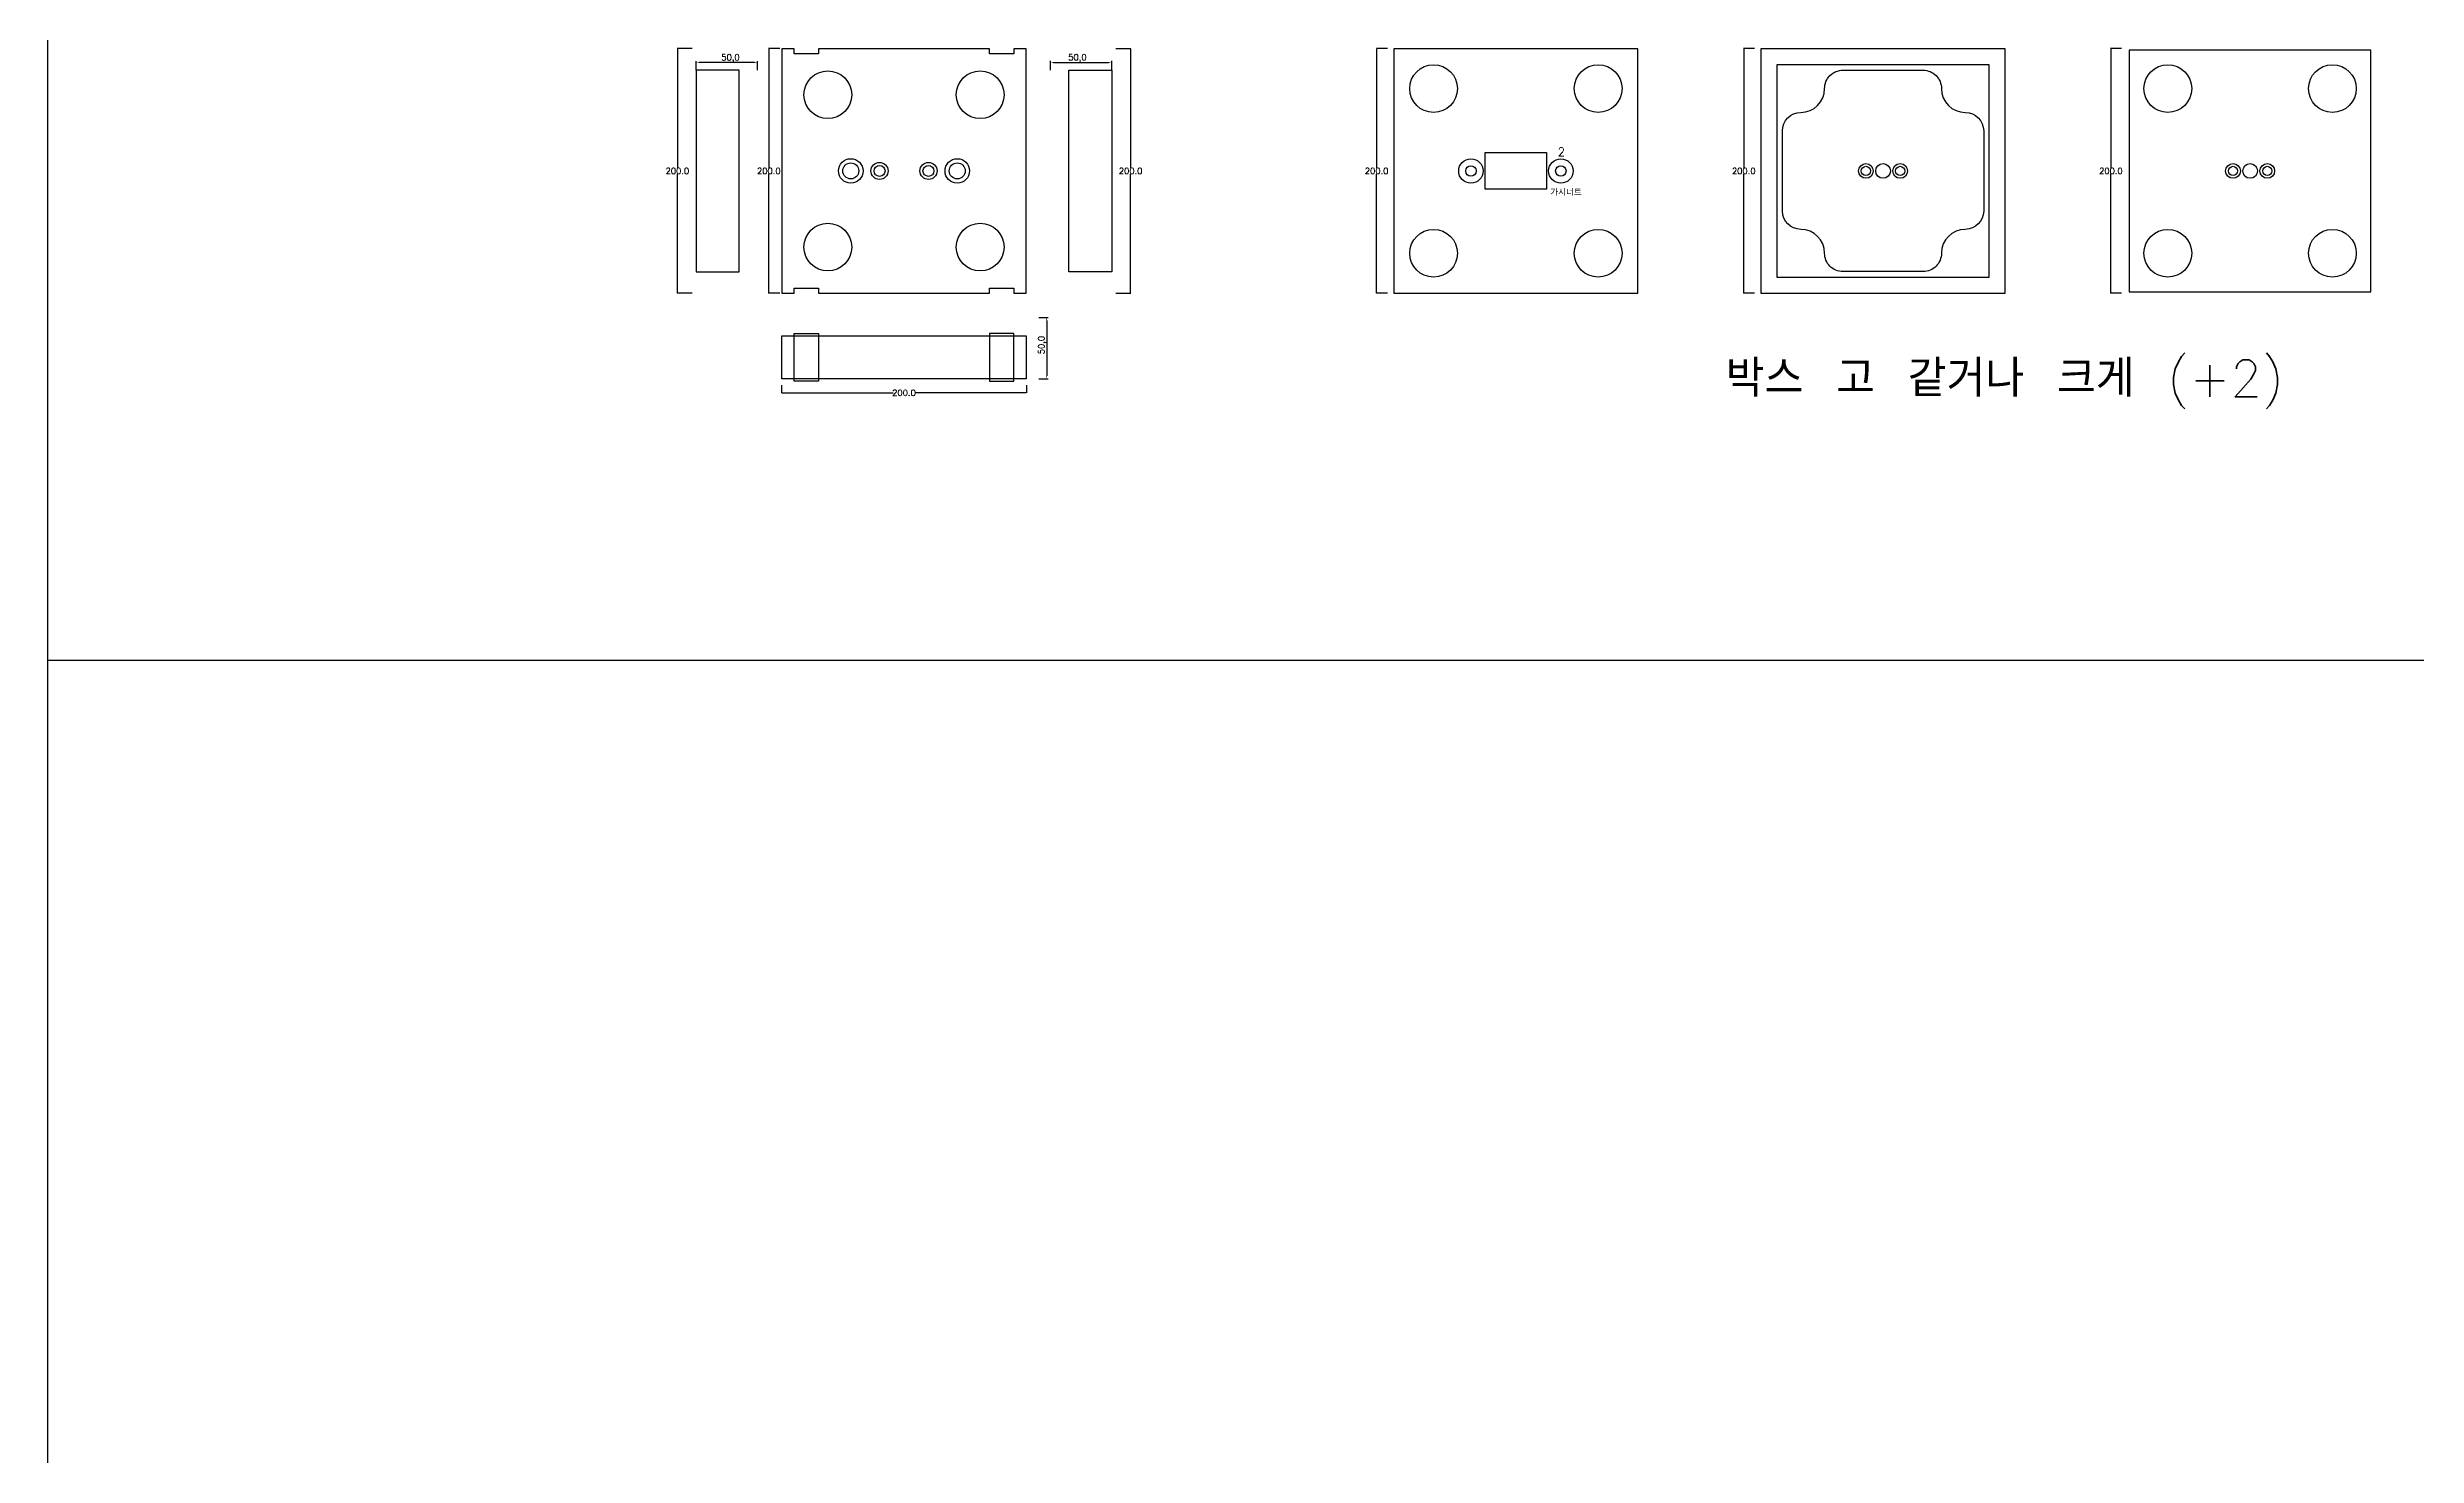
# Model space of a CAD drawing. Header units: millimetres. Extents: x 37110 to 56310, y -3510 to 5490.
# Drawn here: x 37110 to 39046, y -2360 to -1209 of the extents above; entities that cross this region are included whole.
import ezdxf

# ---------------------------------------------------------------- set-up
doc = ezdxf.new("R2010")
doc.units = ezdxf.units.MM
for name, color, linetype in [('TEXT', 3, 'Continuous'), ('볼트 구멍', 7, 'Continuous'), ('치구', 7, 'Continuous'), ('치수', 7, 'Continuous')]:
    doc.layers.add(name, color=color, linetype=linetype)
doc.styles.get("Standard").update_dxf_attribs({"font": 'txt.shx', "bigfont": 'whgtxt.shx'})
doc.dimstyles.new('ISO-25', dxfattribs={"dimtxt": 2.5, "dimasz": 2.5, "dimexe": 1.25, "dimexo": 0.625, "dimtad": 1, "dimtxsty": 'Standard', "dimcen": 2.5, "dimadec": 0, "dimazin": 0, "dimtfac": 1, "dimtmove": 0, "dimatfit": 3, "dimfxl": 0, "dimarcsym": 0})
doc.dimstyles.get("Standard").update_dxf_attribs({"dimtxt": 7, "dimasz": 0.18, "dimexe": 0.18, "dimexo": 0.0625, "dimgap": 0.09, "dimtad": 0, "dimtih": 1, "dimtoh": 1, "dimdec": 1, "dimzin": 0, "dimdsep": 46, "dimtxsty": 'Standard', "dimcen": 0.09, "dimadec": 0, "dimazin": 0, "dimtfac": 1, "dimtdec": 1, "dimtofl": 0, "dimtmove": 0, "dimatfit": 3, "dimfxl": 0, "dimtolj": 1, "dimtzin": 0, "dimarcsym": 0})

# ---------------------------------------------------------------- blocks, each defined once
blk = doc.blocks.new('*D2465')
at = {"layer": 'Defpoints', "color": 0}
for p in [(37640.2, -1221.5), (37640.2, -1228.2), (37690.2, -1228.3)]:
    blk.add_point(p, dxfattribs=at)
at = {"layer": '치수', "color": 0, "lineweight": -2}
for p, q in [((37640.2, -1227.6), (37640.2, -1220.3)), ((37687.7, -1221.5), (37642.7, -1221.5)), ((37690.2, -1227.7), (37690.2, -1220.3))]:
    blk.add_line(p, q, dxfattribs=at)
at = {"layer": '치수', "color": 0}
for points in [[(37642.7, -1221.1), (37642.7, -1221.9), (37640.2, -1221.5)], [(37687.7, -1221.1), (37687.7, -1221.9), (37690.2, -1221.5)]]:
    blk.add_solid(points, dxfattribs=at)
at = {"layer": '치수', "color": 0, "insert": (37668.2, -1218), "char_height": 5, "attachment_point": 5}
blk.add_mtext('50,0', dxfattribs=at)
blk = doc.blocks.new('*D2469')
at = {"layer": 'Defpoints', "color": 0}
for p in [(37929.7, -1228.2), (37979.7, -1221.4), (37979.7, -1228.2)]:
    blk.add_point(p, dxfattribs=at)
at = {"layer": '치수', "color": 0, "lineweight": -2}
for p, q in [((37929.7, -1227.6), (37929.7, -1220.2)), ((37932.2, -1221.4), (37977.2, -1221.4)), ((37979.7, -1227.6), (37979.7, -1220.2))]:
    blk.add_line(p, q, dxfattribs=at)
at = {"layer": '치수', "color": 0}
for points in [[(37932.2, -1221), (37932.2, -1221.8), (37929.7, -1221.4)], [(37977.2, -1221), (37977.2, -1221.8), (37979.7, -1221.4)]]:
    blk.add_solid(points, dxfattribs=at)
at = {"layer": '치수', "color": 0, "insert": (37951.7, -1217.9), "char_height": 5, "attachment_point": 5}
blk.add_mtext('50,0', dxfattribs=at)
blk = doc.blocks.new('*D2462')
at = {"layer": 'Defpoints', "color": 0, "linetype": 'Continuous'}
for p in [(37636.9, -1210), (37624.8, -1410), (37636.9, -1410)]:
    blk.add_point(p, dxfattribs=at)
at = {"layer": '치수', "color": 0, "linetype": 'Continuous', "lineweight": -2}
for p, q in [((37636.8, -1210), (37624.6, -1210)), ((37624.8, -1210.2), (37624.8, -1307.4)), ((37624.8, -1409.8), (37624.8, -1312.6)), ((37636.8, -1410), (37624.6, -1410))]:
    blk.add_line(p, q, dxfattribs=at)
at = {"layer": '치수', "color": 0, "linetype": 'Continuous'}
for points in [[(37624.8, -1210.2), (37624.8, -1210.2), (37624.8, -1210)], [(37624.8, -1409.8), (37624.8, -1409.8), (37624.8, -1410)]]:
    blk.add_solid(points, dxfattribs=at)
at = {"layer": '치수', "color": 0, "linetype": 'Continuous', "insert": (37624.8, -1310), "char_height": 5, "attachment_point": 5}
blk.add_mtext('\\A1;200.0', dxfattribs=at)
blk = doc.blocks.new('*D2459')
at = {"layer": 'Defpoints', "color": 0, "linetype": 'Continuous'}
for p in [(37708.5, -1210), (37699.5, -1410), (37708.5, -1410)]:
    blk.add_point(p, dxfattribs=at)
at = {"layer": '치수', "color": 0, "linetype": 'Continuous', "lineweight": -2}
for p, q in [((37708.5, -1210), (37699.3, -1210)), ((37699.5, -1210.2), (37699.5, -1307.4)), ((37699.5, -1409.8), (37699.5, -1312.6)), ((37708.5, -1410), (37699.3, -1410))]:
    blk.add_line(p, q, dxfattribs=at)
at = {"layer": '치수', "color": 0, "linetype": 'Continuous'}
for points in [[(37699.4, -1210.2), (37699.5, -1210.2), (37699.5, -1210)], [(37699.4, -1409.8), (37699.5, -1409.8), (37699.5, -1410)]]:
    blk.add_solid(points, dxfattribs=at)
at = {"layer": '치수', "color": 0, "linetype": 'Continuous', "insert": (37699.5, -1310), "char_height": 5, "attachment_point": 5}
blk.add_mtext('\\A1;200.0', dxfattribs=at)
blk = doc.blocks.new('*D2460')
at = {"layer": 'Defpoints', "color": 0, "linetype": 'Continuous'}
for p in [(37983.1, -1210), (37983.1, -1410), (37995.2, -1410)]:
    blk.add_point(p, dxfattribs=at)
at = {"layer": '치수', "color": 0, "linetype": 'Continuous', "lineweight": -2}
for p, q in [((37983.2, -1210), (37995.4, -1210)), ((37995.2, -1210.2), (37995.2, -1307.4)), ((37995.2, -1409.8), (37995.2, -1312.6)), ((37983.2, -1410), (37995.4, -1410))]:
    blk.add_line(p, q, dxfattribs=at)
at = {"layer": '치수', "color": 0, "linetype": 'Continuous'}
for points in [[(37995.2, -1210.2), (37995.2, -1210.2), (37995.2, -1210)], [(37995.2, -1409.8), (37995.2, -1409.8), (37995.2, -1410)]]:
    blk.add_solid(points, dxfattribs=at)
at = {"layer": '치수', "color": 0, "linetype": 'Continuous', "insert": (37995.2, -1310), "char_height": 5, "attachment_point": 5}
blk.add_mtext('\\A1;200.0', dxfattribs=at)
blk = doc.blocks.new('*D2463')
at = {"layer": 'Defpoints', "color": 0, "linetype": 'Continuous'}
for p in [(37710, -1484.9), (37910, -1484.9), (37910, -1491.3)]:
    blk.add_point(p, dxfattribs=at)
at = {"layer": '치수', "color": 0, "linetype": 'Continuous', "lineweight": -2}
for p, q in [((37710, -1484.9), (37710, -1491.4)), ((37910, -1484.9), (37910, -1491.4)), ((37710.2, -1491.3), (37801.2, -1491.3)), ((37909.8, -1491.3), (37818.8, -1491.3))]:
    blk.add_line(p, q, dxfattribs=at)
at = {"layer": '치수', "color": 0, "linetype": 'Continuous'}
for points in [[(37710.2, -1491.2), (37710.2, -1491.3), (37710, -1491.3)], [(37909.8, -1491.2), (37909.8, -1491.3), (37910, -1491.3)]]:
    blk.add_solid(points, dxfattribs=at)
at = {"layer": '치수', "color": 0, "linetype": 'Continuous', "insert": (37810, -1491.3), "char_height": 5, "attachment_point": 5}
blk.add_mtext('\\A1;200.0', dxfattribs=at)
blk = doc.blocks.new('*D2464')
at = {"layer": 'Defpoints', "color": 0}
for p in [(37919.7, -1429.8), (37919.7, -1479.8), (37926.6, -1479.8)]:
    blk.add_point(p, dxfattribs=at)
at = {"layer": '치수', "color": 0, "lineweight": -2}
for p, q in [((37920.3, -1429.8), (37927.8, -1429.8)), ((37926.6, -1432.3), (37926.6, -1477.3)), ((37920.3, -1479.8), (37927.8, -1479.8))]:
    blk.add_line(p, q, dxfattribs=at)
at = {"layer": '치수', "color": 0}
for points in [[(37926.2, -1432.3), (37927, -1432.3), (37926.6, -1429.8)], [(37926.2, -1477.3), (37927, -1477.3), (37926.6, -1479.8)]]:
    blk.add_solid(points, dxfattribs=at)
at = {"layer": '치수', "color": 0, "insert": (37923, -1452.3), "char_height": 5, "attachment_point": 5, "rotation": 90}
blk.add_mtext('50,0', dxfattribs=at)
blk = doc.blocks.new('*D2461')
at = {"layer": 'Defpoints', "color": 0, "linetype": 'Continuous'}
for p in [(38205.1, -1210), (38196.2, -1410), (38205.1, -1410)]:
    blk.add_point(p, dxfattribs=at)
at = {"layer": '치수', "color": 0, "linetype": 'Continuous', "lineweight": -2}
for p, q in [((38205, -1210), (38196, -1210)), ((38196.2, -1210.2), (38196.2, -1307.4)), ((38196.2, -1409.8), (38196.2, -1312.6)), ((38205, -1410), (38196, -1410))]:
    blk.add_line(p, q, dxfattribs=at)
at = {"layer": '치수', "color": 0, "linetype": 'Continuous'}
for points in [[(38196.2, -1210.2), (38196.2, -1210.2), (38196.2, -1210)], [(38196.2, -1409.8), (38196.2, -1409.8), (38196.2, -1410)]]:
    blk.add_solid(points, dxfattribs=at)
at = {"layer": '치수', "color": 0, "linetype": 'Continuous', "insert": (38196.2, -1310), "char_height": 5, "attachment_point": 5}
blk.add_mtext('\\A1;200.0', dxfattribs=at)
blk = doc.blocks.new('*D2471')
at = {"layer": 'Defpoints', "color": 0, "linetype": 'Continuous'}
for p in [(38505.1, -1210), (38496.2, -1410), (38505.1, -1410)]:
    blk.add_point(p, dxfattribs=at)
at = {"layer": '치수', "color": 0, "linetype": 'Continuous', "lineweight": -2}
for p, q in [((38505, -1210), (38496, -1210)), ((38496.2, -1210.2), (38496.2, -1307.4)), ((38496.2, -1409.8), (38496.2, -1312.6)), ((38505, -1410), (38496, -1410))]:
    blk.add_line(p, q, dxfattribs=at)
at = {"layer": '치수', "color": 0, "linetype": 'Continuous'}
for points in [[(38496.2, -1210.2), (38496.2, -1210.2), (38496.2, -1210)], [(38496.2, -1409.8), (38496.2, -1409.8), (38496.2, -1410)]]:
    blk.add_solid(points, dxfattribs=at)
at = {"layer": '치수', "color": 0, "linetype": 'Continuous', "insert": (38496.2, -1310), "char_height": 5, "attachment_point": 5}
blk.add_mtext('\\A1;200.0', dxfattribs=at)
blk = doc.blocks.new('*D2472')
at = {"layer": 'Defpoints', "color": 0, "linetype": 'Continuous'}
for p in [(38805.1, -1210), (38796.2, -1410), (38805.1, -1410)]:
    blk.add_point(p, dxfattribs=at)
at = {"layer": '치수', "color": 0, "linetype": 'Continuous', "lineweight": -2}
for p, q in [((38805, -1210), (38796, -1210)), ((38796.2, -1210.2), (38796.2, -1307.4)), ((38796.2, -1409.8), (38796.2, -1312.6)), ((38805, -1410), (38796, -1410))]:
    blk.add_line(p, q, dxfattribs=at)
at = {"layer": '치수', "color": 0, "linetype": 'Continuous'}
for points in [[(38796.2, -1210.2), (38796.2, -1210.2), (38796.2, -1210)], [(38796.2, -1409.8), (38796.2, -1409.8), (38796.2, -1410)]]:
    blk.add_solid(points, dxfattribs=at)
at = {"layer": '치수', "color": 0, "linetype": 'Continuous', "insert": (38796.2, -1310), "char_height": 5, "attachment_point": 5}
blk.add_mtext('\\A1;200.0', dxfattribs=at)

msp = doc.modelspace()

# ---------------------------------------------------------------- linework, layer by layer
at = {"color": 6}
for p, q in [((37110, 5490), (37110, -3510)), ((56310, -1710), (37110, -1710))]:
    msp.add_line(p, q, dxfattribs=at)
at = {"layer": '볼트 구멍', "color": 3}
msp.add_lwpolyline([(38335, -1325), (38285, -1325), (38285, -1295), (38335, -1295)], close=True, dxfattribs=at)
at = {"layer": '볼트 구멍', "color": 2}
for centre, radius in [((37766.5, -1310), 10), ((37790, -1310), 7), ((37830, -1310), 7), ((37853.5, -1310), 10)]:
    msp.add_circle(centre, radius, dxfattribs=at)
at = {"layer": '볼트 구멍', "color": 3}
for centre, radius in [((37766.5, -1310), 6.5), ((37790, -1310), 4.5), ((37830, -1310), 4.5), ((37853.5, -1310), 6.5), ((38273.25, -1310.063), 4.25), ((38346.75, -1310.063), 4.25), ((38596, -1310), 3.75), ((38610, -1310), 6), ((38624, -1310), 3.75), ((38896, -1310), 3.75), ((38910, -1310), 6), ((38924, -1310), 3.75)]:
    msp.add_circle(centre, radius, dxfattribs=at)
at = {"layer": '볼트 구멍', "color": 1}
for centre in [(38273.25, -1310.063), (38346.75, -1310.063)]:
    msp.add_circle(centre, 10, dxfattribs=at)
at = {"layer": '볼트 구멍', "color": 6}
for centre in [(38596, -1310), (38624, -1310), (38896, -1310), (38924, -1310)]:
    msp.add_circle(centre, 6, dxfattribs=at)
at = {"layer": '치구'}
for points in [[(37710.25, -1409.75), (37720.25, -1409.75), (37720.25, -1405.75), (37740.25, -1405.75), (37740.25, -1409.75), (37879.75, -1409.75), (37879.75, -1405.75), (37899.75, -1405.75), (37899.75, -1409.75), (37909.75, -1409.75), (37909.75, -1210.25), (37899.75, -1210.25), (37899.75, -1214.25), (37879.75, -1214.25), (37879.75, -1210.25), (37740.25, -1210.25), (37740.25, -1214.25), (37720.25, -1214.25), (37720.25, -1210.25), (37710.25, -1210.25)], [(38210.25, -1210.25), (38210.25, -1409.75), (38409.75, -1409.75), (38409.75, -1210.25)], [(38510.25, -1210.25), (38510.25, -1409.75), (38709.75, -1409.75), (38709.75, -1210.25)], [(38811.25, -1211.25), (38811.25, -1408.75), (39008.75, -1408.75), (39008.75, -1211.25)], [(37675.25, -1227.65), (37640.25, -1227.65), (37640.25, -1392.35), (37675.25, -1392.35)], [(37944.75, -1227.65), (37979.75, -1227.65), (37979.75, -1392.35), (37944.75, -1392.35)], [(38523.25, -1223.25), (38523.25, -1396.75), (38696.75, -1396.75), (38696.75, -1223.25)], [(37710.25, -1444.75), (37909.75, -1444.75), (37909.75, -1479.75), (37710.25, -1479.75)]]:
    msp.add_lwpolyline(points, close=True, dxfattribs=at)
msp.add_lwpolyline([(38577.25, -1227.75), (38642.75, -1227.75, -0.41421365), (38657.75, -1242.75, 0.41421347), (38677.25, -1262.25, -0.41421338), (38692.25, -1277.25), (38692.25, -1342.75, -0.41421338), (38677.25, -1357.75, 0.41421347), (38657.75, -1377.25, -0.41421365), (38642.75, -1392.25), (38577.25, -1392.25, -0.41421365), (38562.25, -1377.25, 0.41421347), (38542.75, -1357.75, -0.41421338), (38527.75, -1342.75), (38527.75, -1277.25, -0.41421338), (38542.75, -1262.25, 0.41421347), (38562.25, -1242.75, -0.41421365)], format="xyb", close=True, dxfattribs=at)
at = {"layer": '치구', "color": 1}
for points in [[(37720.25, -1442.75), (37740.25, -1442.75), (37740.25, -1481.747), (37720.25, -1481.747)], [(37899.75, -1442.75), (37879.75, -1442.75), (37879.75, -1481.747), (37899.75, -1481.747)]]:
    msp.add_lwpolyline(points, close=True, dxfattribs=at)
at = {"layer": '치구'}
for centre in [(37747.75, -1247.75), (37872.25, -1247.75), (38242.75, -1242.75), (38377.25, -1242.75), (38842.75, -1242.75), (38977.25, -1242.75), (37747.75, -1372.25), (37872.25, -1372.25), (38242.75, -1377.25), (38377.25, -1377.25), (38842.75, -1377.25), (38977.25, -1377.25)]:
    msp.add_circle(centre, 19.5, dxfattribs=at)

# ---------------------------------------------------------------- texts
at = {"layer": 'TEXT', "color": 1}
msp.add_text('박스 고 같거나 크게 (+2)', height=30, dxfattribs=at).set_placement((38481.463, -1494.433))
at = {"layer": '볼트 구멍', "color": 1}
for s, height, p in [('2', 7, (38344.077, -1297.938)), ('가시너트', 5, (38338.084, -1330.217))]:
    msp.add_text(s, height=height, dxfattribs=at).set_placement(p)

# ---------------------------------------------------------------- dimensions: what is measured, and where the dimension line sits
at = {"layer": '치수', "color": 4, "linetype": 'Continuous'}
for base, p1, p2, picture, middle in [((37624.782, -1410), (37636.852, -1210), (37636.852, -1410), '*D2462', (37624.782, -1310)), ((37699.47, -1410), (37708.54, -1210), (37708.54, -1410), '*D2459', (37699.47, -1310)), ((37995.218, -1410), (37983.148, -1210), (37983.148, -1410), '*D2460', (37995.218, -1310)), ((38196.204, -1410), (38205.109, -1210), (38205.109, -1410), '*D2461', (38196.204, -1310)), ((38496.204, -1410), (38505.109, -1210), (38505.109, -1410), '*D2471', (38496.204, -1310)), ((38796.204, -1410), (38805.109, -1210), (38805.109, -1410), '*D2472', (38796.204, -1310))]:
    dim = msp.add_linear_dim(base=base, p1=p1, p2=p2, angle=90, dimstyle='Standard', override={"dimtxt": 5}, dxfattribs=at)
    dim.commit()
    dim.dimension.update_dxf_attribs({"geometry": picture, "text_midpoint": middle})
at = {"layer": '치수', "color": 4}
for base, p1, p2, angle, picture, middle in [((37640.25, -1221.523), (37690.25, -1228.3), (37640.25, -1228.2), 180, '*D2465', (37668.25, -1221.523)), ((37926.577, -1479.75), (37919.68, -1429.75), (37919.68, -1479.75), 270, '*D2464', (37926.577, -1452.25))]:
    dim = msp.add_linear_dim(base=base, p1=p1, p2=p2, angle=angle, dimstyle='ISO-25', override={"dimtxt": 5, "dimdec": 1, "dimzin": 0, "dimtdec": 1}, dxfattribs=at)
    dim.commit()
    dim.dimension.update_dxf_attribs({"geometry": picture, "text_midpoint": middle, "dimtype": 160})
dim = msp.add_linear_dim(base=(37979.75, -1221.423), p1=(37929.75, -1228.2), p2=(37979.75, -1228.2), dimstyle='ISO-25', override={"dimtxt": 5, "dimdec": 1, "dimzin": 0, "dimtdec": 1}, dxfattribs=at)
dim.commit()
dim.dimension.update_dxf_attribs({"geometry": '*D2469', "text_midpoint": (37951.75, -1221.423), "dimtype": 160})
at = {"layer": '치수', "color": 4, "linetype": 'Continuous'}
dim = msp.add_linear_dim(base=(37910, -1491.261), p1=(37710, -1484.863), p2=(37910, -1484.863), dimstyle='Standard', override={"dimtxt": 5}, dxfattribs=at)
dim.commit()
dim.dimension.update_dxf_attribs({"geometry": '*D2463', "text_midpoint": (37810, -1491.261), "dimtype": 160})

doc.saveas('drawing.dxf')
